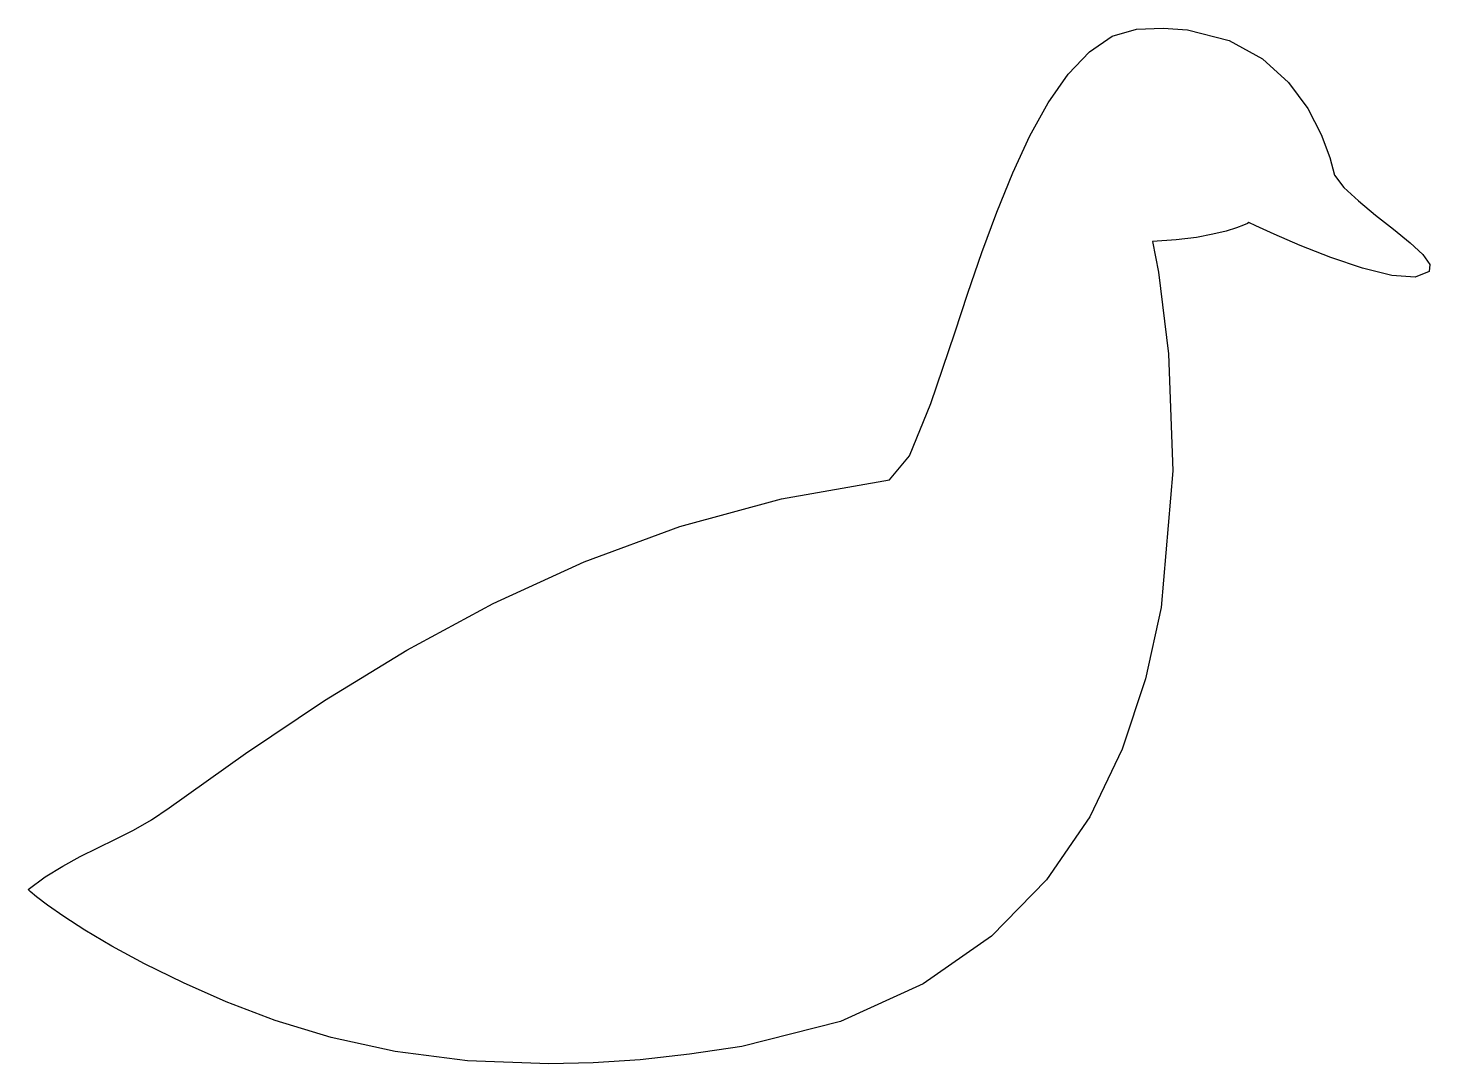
# Model space of a CAD drawing. Extents: x 0.1 to 96.7, y 0.1 to 71.5.
import ezdxf

# ---------------------------------------------------------------- set-up
doc = ezdxf.new("R2010")
doc.units = 0
doc.layers.add('Layer_1', color=7, linetype='CONTINUOUS')

msp = doc.modelspace()

# ---------------------------------------------------------------- linework, layer by layer
at = {"layer": 'Layer_1', "color": 7}
msp.add_lwpolyline([(77.590661, 56.770167), (77.985716, 54.659802), (78.692254, 49.039124), (78.992329, 40.973749), (78.168006, 31.529304), (77.109836, 26.622935), (75.501342, 21.771405), (73.252773, 17.107929), (70.274394, 12.765674), (66.476462, 8.877894), (61.769227, 5.577728), (56.062956, 2.998443), (49.267897, 1.27319), (45.665413, 0.731945), (42.250563, 0.358198), (39.017324, 0.139504), (35.9597, 0.063106), (30.34726, 0.286993), (25.365172, 0.92902), (20.965371, 1.888322), (17.099796, 3.064032), (13.720381, 4.355311), (10.779063, 5.661323), (8.097509, 6.975632), (5.841032, 8.191276), (3.988819, 9.284576), (2.520048, 10.232024), (1.413911, 11.009942), (0.649585, 11.594819), (0.206253, 11.963063), (0.063102, 12.09105), (1.251346, 12.969947), (2.450594, 13.713377), (3.659468, 14.363955), (4.876585, 14.964273), (6.100566, 15.556911), (7.330028, 16.184461), (8.563594, 16.889542), (9.799881, 17.714743), (15.056423, 21.461243), (20.503082, 25.118425), (26.180494, 28.599826), (32.129295, 31.818971), (38.390124, 34.689397), (45.003618, 37.124633), (52.010414, 39.038204), (59.451144, 40.343648), (60.819933, 42.004348), (62.300925, 45.603048), (63.946653, 50.48836), (64.847707, 53.209936), (65.809645, 56.008898), (66.839036, 58.803818), (67.94244, 61.513275), (69.126427, 64.055841), (70.397565, 66.350096), (71.762417, 68.314622), (73.227554, 69.867985), (74.799537, 70.928768), (76.484937, 71.415544), (78.316678, 71.497843), (79.984273, 71.380411), (82.855819, 70.636202), (85.157146, 69.362623), (86.945814, 67.739363), (88.279396, 65.946114), (89.215457, 64.16258), (89.811569, 62.568442), (90.125296, 61.343409), (90.776273, 60.507193), (91.770827, 59.575608), (92.960712, 58.597497), (94.197672, 57.621702), (95.333467, 56.697071), (96.21984, 55.872443), (96.708553, 55.196665), (96.651349, 54.718578), (95.687591, 54.313798), (94.078724, 54.436525), (92.063195, 54.940805), (89.879444, 55.68069), (87.765904, 56.51022), (85.961022, 57.283444), (84.703234, 57.854414), (84.230989, 58.077169), (84.13774, 58.029499), (83.851987, 57.902061), (83.36473, 57.718208), (82.666961, 57.501295), (81.749677, 57.274673), (80.603869, 57.0617), (79.220534, 56.88572), (77.590661, 56.770167)], close=True, dxfattribs=at)

doc.saveas('drawing.dxf')
